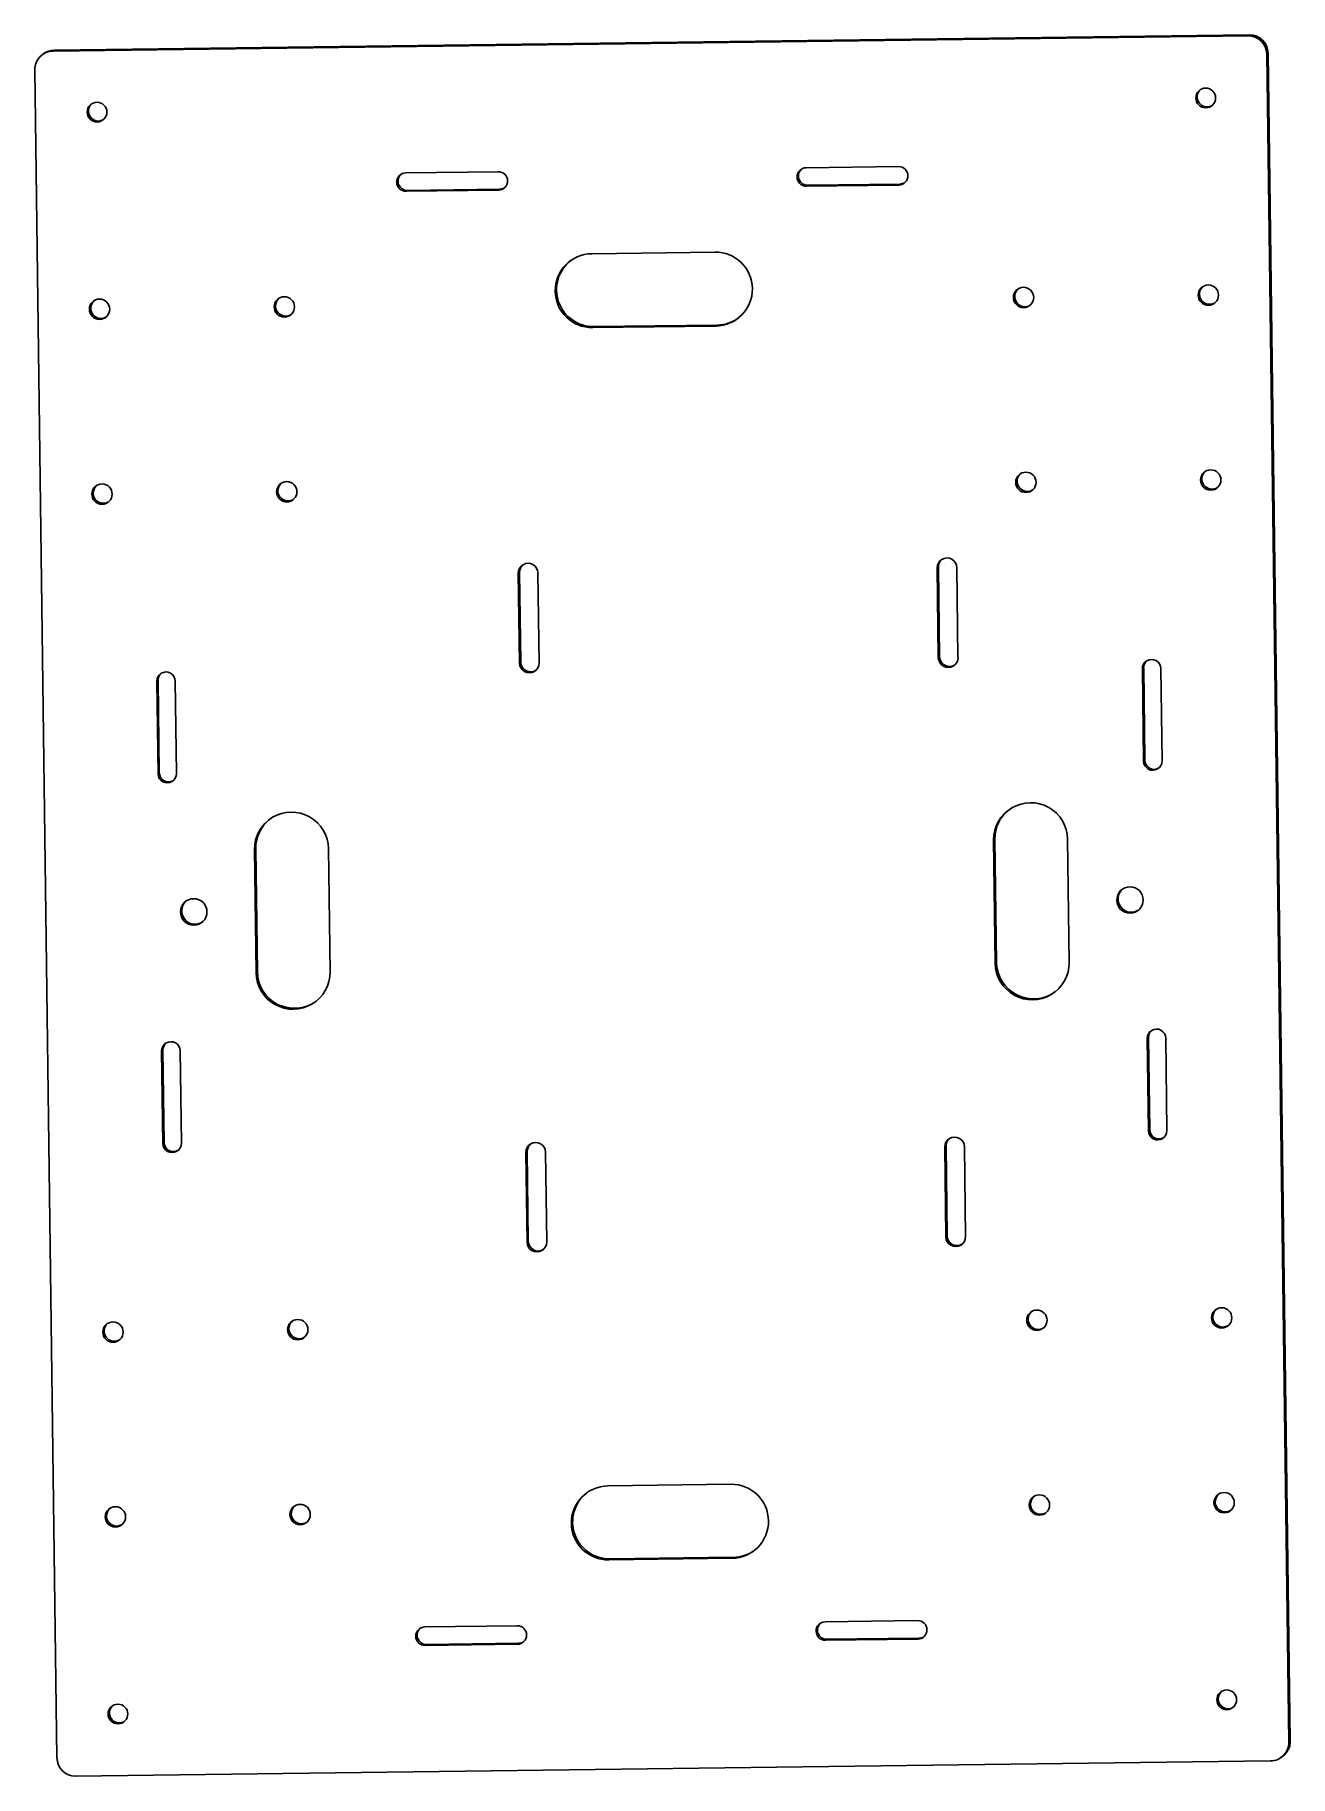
# Model space of a CAD drawing. Header units: millimetres. Extents: x -102 to 102, y -141 to 141.
import ezdxf

# ---------------------------------------------------------------- set-up
doc = ezdxf.new("R2010")
doc.units = ezdxf.units.MM

msp = doc.modelspace()

# ---------------------------------------------------------------- linework, layer by layer
at = {"color": 7, "linetype": 'Continuous', "lineweight": 25}
for p, q in [((-98.59, 138.89), (95.35, 141.37)), ((95.14, 141.21), (95.35, 141.37)), ((-98.8, 138.73), (95.14, 141.21)), ((-98.59, 138.89), (-98.8, 138.73)), ((-98.17, -138.25), (-101.76, 135.7)), ((-100.35, 138.3), (-100.56, 138.14)), ((98.39, 138.41), (98.17, 138.25)), ((101.76, -135.7), (98.17, 138.25)), ((101.97, -135.54), (98.39, 138.41)), ((-26.56, 119.16), (-41.55, 118.96)), ((38.42, 119.99), (23.43, 119.79)), ((-41.51, 115.97), (-26.52, 116.16)), ((-41.3, 116.12), (-41.51, 115.97)), ((-41.3, 116.12), (-26.31, 116.31)), ((-26.31, 116.31), (-26.52, 116.16)), ((23.47, 116.8), (38.46, 116.99)), ((23.68, 116.95), (23.47, 116.8)), ((23.68, 116.95), (38.67, 117.14)), ((38.67, 117.14), (38.46, 116.99)), ((8.61, 106.11), (-11.39, 105.85)), ((-11.23, 93.85), (8.77, 94.11)), ((-11.02, 94.01), (-11.23, 93.85)), ((-11.02, 94.01), (8.98, 94.27)), ((8.98, 94.27), (8.77, 94.11)), ((-23.09, 54.14), (-23.3, 53.99)), ((-23.3, 53.99), (-23.11, 39.42)), ((-23.09, 54.14), (-22.9, 39.57)), ((-19.91, 39.46), (-20.11, 54.03)), ((44.89, 55.01), (44.68, 54.85)), ((44.68, 54.85), (44.87, 40.29)), ((44.89, 55.01), (45.08, 40.44)), ((48.06, 40.33), (47.87, 54.9)), ((-22.9, 39.57), (-23.11, 39.42)), ((45.08, 40.44), (44.87, 40.29)), ((78.2, 38.65), (77.98, 38.49)), ((77.98, 38.49), (78.18, 23.5)), ((78.2, 38.65), (78.39, 23.65)), ((81.18, 23.54), (80.98, 38.53)), ((-81.76, 36.61), (-81.97, 36.45)), ((-81.97, 36.45), (-81.77, 21.45)), ((-81.76, 36.61), (-81.56, 21.61)), ((-78.77, 21.49), (-78.97, 36.49)), ((78.39, 23.65), (78.18, 23.5)), ((-81.56, 21.61), (-81.77, 21.45)), ((-65.9, 9.31), (-66.11, 9.16)), ((-66.11, 9.16), (-65.85, -10.84)), ((-65.9, 9.31), (-65.64, -10.68)), ((-53.85, -10.69), (-54.11, 9.31)), ((54.06, 10.84), (53.85, 10.69)), ((53.85, 10.69), (54.11, -9.31)), ((54.06, 10.84), (54.32, -9.15)), ((66.11, -9.16), (65.85, 10.84)), ((-65.64, -10.68), (-65.85, -10.84)), ((54.32, -9.15), (54.11, -9.31)), ((78.98, -21.34), (78.77, -21.49)), ((78.77, -21.49), (78.97, -36.49)), ((78.98, -21.34), (79.18, -36.33)), ((81.97, -36.45), (81.77, -21.45)), ((-80.97, -23.38), (-81.18, -23.54)), ((-81.18, -23.54), (-80.98, -38.53)), ((-80.97, -23.38), (-80.77, -38.38)), ((-77.98, -38.49), (-78.18, -23.5)), ((79.18, -36.33), (78.97, -36.49)), ((-80.77, -38.38), (-80.98, -38.53)), ((46.12, -38.97), (45.91, -39.13)), ((45.91, -39.13), (46.1, -53.69)), ((46.12, -38.97), (46.31, -53.54)), ((49.3, -53.65), (49.11, -39.09)), ((-21.86, -39.84), (-22.07, -39.99)), ((-22.07, -39.99), (-21.88, -54.56)), ((-21.86, -39.84), (-21.67, -54.41)), ((-18.68, -54.52), (-18.87, -39.95)), ((46.31, -53.54), (46.1, -53.69)), ((-21.67, -54.41), (-21.88, -54.56)), ((11.23, -93.85), (-8.77, -94.11)), ((-8.61, -106.11), (11.39, -105.85)), ((-8.4, -105.95), (-8.61, -106.11)), ((-8.4, -105.95), (11.6, -105.69)), ((11.6, -105.69), (11.39, -105.85)), ((-23.47, -116.8), (-38.46, -116.99)), ((41.51, -115.97), (26.52, -116.16)), ((-38.42, -119.99), (-23.43, -119.79)), ((-38.21, -119.83), (-38.42, -119.99)), ((-38.21, -119.83), (-23.22, -119.64)), ((-23.22, -119.64), (-23.43, -119.79)), ((26.56, -119.16), (41.55, -118.96)), ((26.77, -119), (26.56, -119.16)), ((26.77, -119), (41.76, -118.81)), ((41.76, -118.81), (41.55, -118.96)), ((101.76, -135.7), (101.97, -135.54)), ((100.56, -138.14), (100.77, -137.98)), ((-95.14, -141.21), (98.8, -138.73))]:
    msp.add_line(p, q, dxfattribs=at)
at = {"color": 7, "linetype": 'Continuous', "lineweight": 25, "flags": 128}
for points in [[(-26.31, 116.31), (-25.74, 116.44), (-25.54, 116.54)], [(38.67, 117.14), (39.24, 117.27), (39.44, 117.37)], [(41.76, -118.81), (42.34, -118.69), (42.53, -118.58)], [(-23.22, -119.64), (-22.64, -119.52), (-22.45, -119.41)]]:
    msp.add_lwpolyline(points, dxfattribs=at)
at = {"color": 7, "linetype": 'Continuous', "lineweight": 25}
for centre, radius in [((-91.67, 128.82), 1.6), ((88.27, 131.12), 1.6), ((58.7, 98.75), 1.65), ((88.69, 99.13), 1.65), ((-91.26, 96.83), 1.65), ((-61.27, 97.21), 1.65), ((89.08, 69.13), 1.65), ((-90.86, 66.84), 1.65), ((-60.87, 67.22), 1.65), ((59.09, 68.75), 1.65), ((75.98, 0.97), 2.15), ((-75.98, -0.97), 2.15), ((-89.08, -69.14), 1.65), ((-59.09, -68.75), 1.65), ((60.87, -67.22), 1.65), ((90.86, -66.84), 1.65), ((61.27, -97.21), 1.65), ((91.26, -96.83), 1.65), ((-88.69, -99.13), 1.65), ((-58.7, -98.75), 1.65), ((-88.27, -131.12), 1.6), ((91.68, -128.82), 1.6)]:
    msp.add_circle(centre, radius, dxfattribs=at)
for centre, radius, start, end in [((95.38, 138.37), 3, 0.7507, 90.7255), ((-98.77, 135.73), 3, 90.7316, 180.7568), ((-98.56, 135.89), 3, 90.7302, 126.7086), ((95.17, 138.21), 3, 0.7507, 90.7255), ((-91.47, 128.98), 1.6, 131.4181, 180.7548), ((88.48, 131.28), 1.6, 131.4287, 301.9899), ((-91.46, 128.98), 1.6, 180.7414, 301.9885), ((-41.53, 117.47), 1.5, 90.7555, 270.7456), ((-41.32, 117.62), 1.5, 131.7475, 270.7332), ((-26.54, 117.66), 1.5, 270.7555, 90.7456), ((23.45, 118.3), 1.5, 90.7555, 270.7456), ((23.66, 118.45), 1.5, 131.7475, 270.7332), ((38.44, 118.49), 1.5, 270.7555, 90.7456), ((-11.31, 99.85), 6, 90.7568, 270.7443), ((-11.09, 100.01), 6, 127.9817, 270.7334), ((8.69, 100.11), 6, 270.7568, 90.7443), ((58.91, 98.9), 1.65, 131.2858, 302.1328), ((88.9, 99.29), 1.65, 131.2752, 180.7548), ((88.9, 99.29), 1.65, 180.7413, 302.1314), ((-91.05, 96.99), 1.65, 131.2858, 302.1328), ((-61.06, 97.37), 1.65, 131.2752, 180.7548), ((-61.05, 97.37), 1.65, 180.7413, 302.1314), ((8.9, 100.26), 6, 270.7305, 305.4545), ((-90.65, 66.99), 1.65, 131.2752, 180.7548), ((-60.66, 67.38), 1.65, 131.2858, 302.1328), ((59.3, 68.91), 1.65, 131.2752, 180.7548), ((59.3, 68.91), 1.65, 180.7413, 302.1314), ((89.29, 69.29), 1.65, 131.2858, 302.1328), ((-90.65, 66.99), 1.65, 180.7413, 302.1314), ((-21.7, 54.01), 1.6, 0.7268, 180.7367), ((-21.49, 54.16), 1.6, 131.4181, 180.7548), ((46.27, 54.87), 1.6, 0.7268, 180.7367), ((46.48, 55.03), 1.6, 131.4181, 180.7548), ((-21.3, 39.6), 1.6, 180.7414, 301.9885), ((46.47, 40.31), 1.6, 180.7268, 0.7367), ((46.68, 40.46), 1.6, 180.7414, 301.9885), ((79.48, 38.51), 1.5, 0.7268, 180.7367), ((79.69, 38.67), 1.5, 131.7327, 180.7548), ((-80.47, 36.47), 1.5, 0.7268, 180.7367), ((-80.26, 36.63), 1.5, 131.7327, 180.7548), ((-21.51, 39.44), 1.6, 180.7268, 0.7367), ((79.68, 23.52), 1.5, 180.7268, 0.7367), ((79.89, 23.67), 1.5, 180.7414, 301.674), ((-80.27, 21.47), 1.5, 180.7268, 0.7367), ((-80.06, 21.63), 1.5, 180.7414, 301.674), ((-60.11, 9.23), 6, 0.7255, 180.738), ((59.85, 10.76), 6, 0.7255, 180.738), ((60.06, 10.92), 6, 127.9659, 180.7543), ((-59.9, 9.39), 6, 127.9659, 180.7543), ((-75.77, -0.81), 2.15, 130.2127, 180.7545), ((76.19, 1.13), 2.15, 130.2225, 303.1961), ((-75.77, -0.81), 2.15, 180.7387, 303.1964), ((-59.85, -10.76), 6, 180.7255, 0.738), ((-59.64, -10.61), 6, 180.7404, 305.4408), ((60.11, -9.23), 6, 180.7255, 0.738), ((60.32, -9.07), 6, 180.7404, 305.4408), ((-79.68, -23.52), 1.5, 0.7268, 180.7367), ((-79.47, -23.36), 1.5, 131.7327, 180.7548), ((80.27, -21.47), 1.5, 0.7268, 180.7367), ((80.48, -21.32), 1.5, 131.7327, 180.7548), ((80.47, -36.47), 1.5, 180.7268, 0.7367), ((80.68, -36.31), 1.5, 180.7414, 301.674), ((-79.48, -38.51), 1.5, 180.7268, 0.7367), ((-79.27, -38.36), 1.5, 180.7414, 301.674), ((-20.47, -39.97), 1.6, 0.7268, 180.7367), ((-20.26, -39.82), 1.6, 131.4181, 180.7548), ((47.51, -39.11), 1.6, 0.7268, 180.7367), ((47.72, -38.95), 1.6, 131.4181, 180.7548), ((47.7, -53.67), 1.6, 180.7268, 0.7367), ((47.91, -53.52), 1.6, 180.7414, 301.9885), ((-20.28, -54.54), 1.6, 180.7268, 0.7367), ((-20.07, -54.39), 1.6, 180.7414, 301.9885), ((-88.87, -68.98), 1.65, 131.2858, 302.1328), ((-58.88, -68.59), 1.65, 131.2752, 180.7548), ((61.08, -67.06), 1.65, 131.2858, 302.1328), ((91.07, -66.68), 1.65, 131.2752, 180.7548), ((91.07, -66.68), 1.65, 180.7413, 302.1314), ((-58.88, -68.6), 1.65, 180.7413, 302.1314), ((-8.69, -100.11), 6, 90.7568, 270.7443), ((-8.48, -99.95), 6, 127.9817, 270.7334), ((11.31, -99.85), 6, 270.7568, 90.7443), ((61.48, -97.06), 1.65, 131.2752, 180.7548), ((91.47, -96.67), 1.65, 131.2858, 302.1328), ((-88.48, -98.97), 1.65, 131.2752, 180.7548), ((-58.49, -98.59), 1.65, 131.2858, 302.1328), ((61.48, -97.06), 1.65, 180.7413, 302.1314), ((-88.48, -98.97), 1.65, 180.7413, 302.1314), ((11.52, -99.7), 6, 270.7305, 305.4545), ((-38.44, -118.49), 1.5, 90.7555, 270.7456), ((-38.23, -118.33), 1.5, 131.7475, 270.7332), ((-23.45, -118.3), 1.5, 270.7555, 90.7456), ((26.54, -117.66), 1.5, 90.7555, 270.7456), ((26.75, -117.5), 1.5, 131.7475, 270.7332), ((41.53, -117.47), 1.5, 270.7555, 90.7456), ((-88.06, -130.97), 1.6, 131.4287, 301.9899), ((91.89, -128.67), 1.6, 131.4181, 180.7548), ((91.89, -128.67), 1.6, 180.7414, 301.9885), ((98.98, -135.58), 3, 306.7118, 0.7546), ((-95.17, -138.21), 3, 180.7507, 270.7255), ((98.77, -135.73), 3, 270.7316, 0.7568)]:
    msp.add_arc(centre, radius, start, end, dxfattribs=at)

doc.saveas('drawing.dxf')
